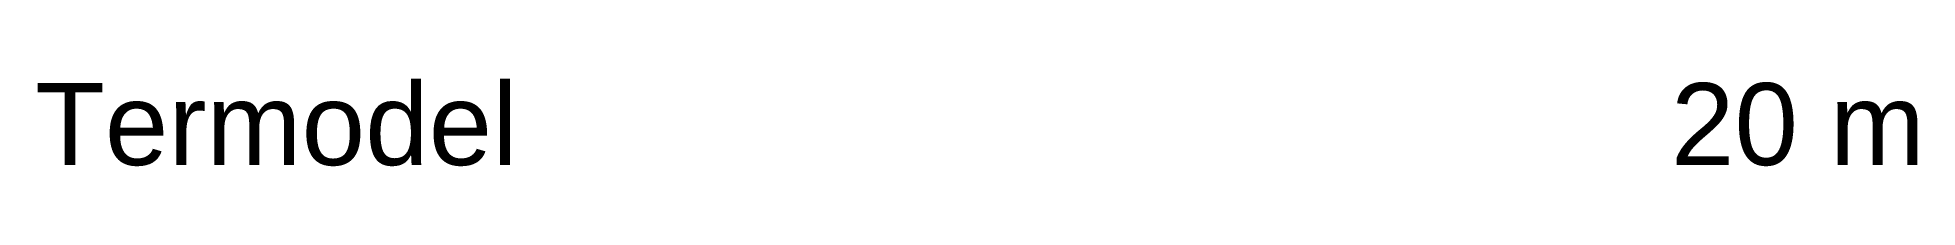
# Model space of a CAD drawing. Header units: metres. Extents: x 0 to 23, y 0 to 1.1.
import ezdxf

# ---------------------------------------------------------------- set-up
doc = ezdxf.new("R2010")
doc.units = ezdxf.units.M
doc.header["$MEASUREMENT"] = 0
doc.layers.add('Unico', color=7, linetype='Continuous')
doc.styles.get("Standard").update_dxf_attribs({"font": 'arial.ttf'})

msp = doc.modelspace()

# ---------------------------------------------------------------- texts
at = {"layer": 'Unico', "color": 9, "linetype": 'Continuous', "true_color": 0xc7c8ca}
for s, p in [('Termodel', (0, 0)), ('20 m', (20, 0))]:
    msp.add_text(s, height=1, dxfattribs=at).set_placement(p)

doc.saveas('drawing.dxf')
